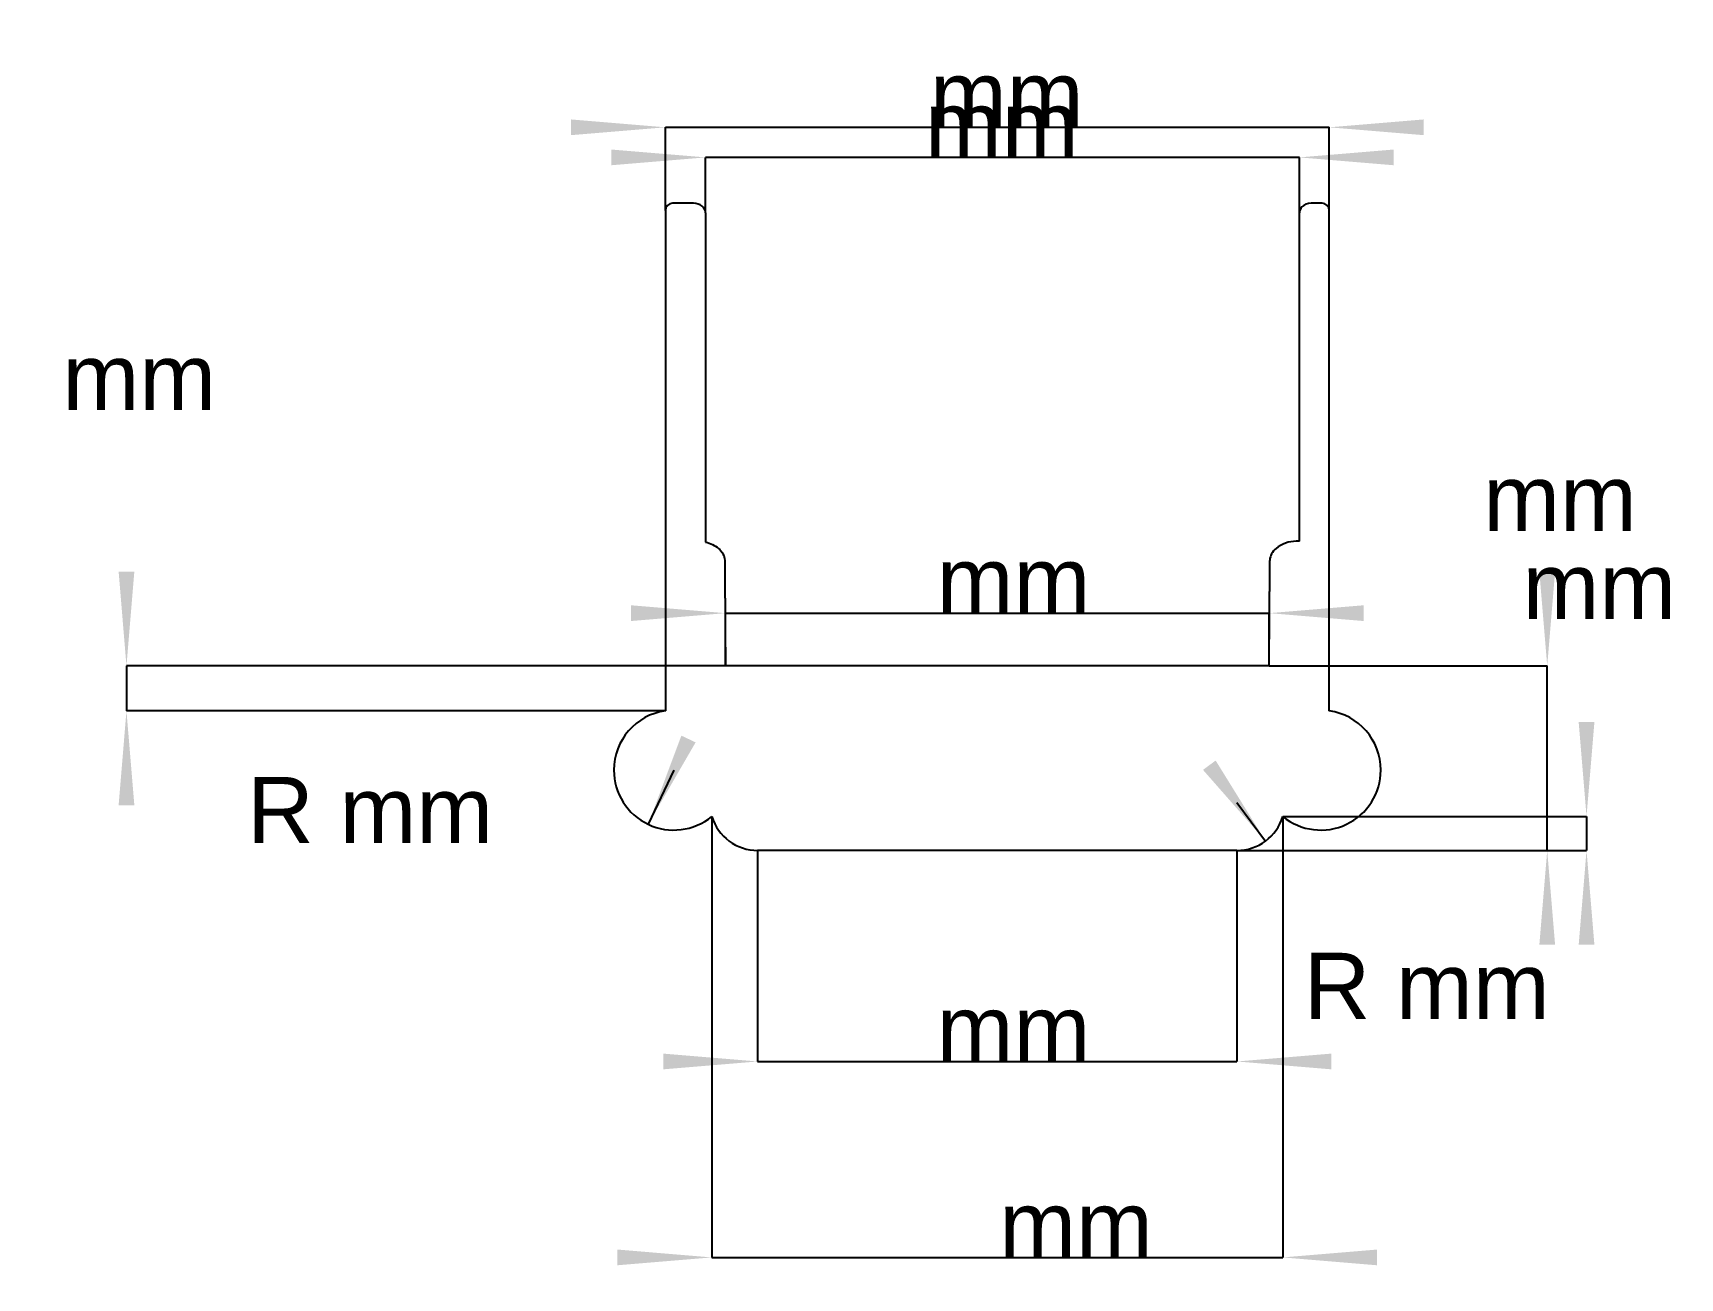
# Model space of a CAD drawing. Extents: x 97.4 to 184.7, y 65.2 to 131.2.
import ezdxf
from ezdxf.enums import TextEntityAlignment as Align

# ---------------------------------------------------------------- set-up
doc = ezdxf.new("R2010")
doc.units = 0
doc.layers.get('0').update_dxf_attribs({"linetype": 'CONTINUOUS'})
for name, color, linetype in [('Dimension', 7, 'CONTINUOUS'), ('Dimension001', 7, 'CONTINUOUS'), ('Dimension002', 7, 'CONTINUOUS'), ('Dimension003', 7, 'CONTINUOUS'), ('Dimension004', 7, 'CONTINUOUS'), ('Dimension005', 7, 'CONTINUOUS'), ('Dimension006', 7, 'CONTINUOUS'), ('Dimension007', 7, 'CONTINUOUS'), ('Dimension008', 7, 'CONTINUOUS'), ('Dimension009', 7, 'CONTINUOUS'), ('View', 7, 'CONTINUOUS')]:
    doc.layers.add(name, color=color, linetype=linetype)
doc.styles.get("Standard").update_dxf_attribs({"font": 'arial.ttf'})
doc.dimstyles.get("Standard").update_dxf_attribs({"dimscale": 0, "dimtxt": 2.5, "dimasz": 2.5, "dimexe": 1.25, "dimexo": 0.625, "dimtad": 1, "dimtxsty": 'STANDARD', "dimcen": 2.5, "dimazin": 3, "dimtfac": 1, "dimtmove": 0, "dimatfit": 3})

# ---------------------------------------------------------------- blocks, each defined once
blk = doc.blocks.new('*Dimension')
at = {"color": 0}
for points in [[(130.8, 76.2571), (130.8, 77.0905), (135.8, 76.6738)], [(166.2, 76.2571), (166.2, 77.0905), (161.2, 76.6738)]]:
    blk.add_solid(points, dxfattribs=at)
at = {"layer": 'Dimension'}
for p, q in [((135.8, 87.855), (135.8, 76.6738)), ((161.2, 87.855), (161.2, 76.6738)), ((135.8, 76.6738), (161.2, 76.6738))]:
    blk.add_line(p, q, dxfattribs=at)
blk.add_text(' mm', height=3.5, dxfattribs=at).set_placement((148.679, 76.6738), align=Align.CENTER)
blk = doc.blocks.new('*Dimension001')
at = {"color": 0}
blk.add_solid([(160.07, 92.6195), (159.401, 92.1234), (162.712, 88.3543)], dxfattribs=at)
at = {"layer": 'Dimension001'}
blk.add_line((161.2, 90.395), (162.712, 88.3543), dxfattribs=at)
blk.add_text('R mm', height=3.5, dxfattribs=at).set_placement((171.254, 78.9314), align=Align.CENTER)
blk = doc.blocks.new('*Dimension002')
at = {"color": 0}
blk.add_solid([(132.512, 93.5813), (131.758, 93.9375), (129.998, 89.2391)], dxfattribs=at)
at = {"layer": 'Dimension002'}
blk.add_line((131.355, 92.1095), (129.998, 89.2391), dxfattribs=at)
blk.add_text('R mm', height=3.5, dxfattribs=at).set_placement((115.265, 88.248), align=Align.CENTER)
blk = doc.blocks.new('*Dimension003')
at = {"color": 0}
for points in [[(129.094, 100.844), (129.094, 100.011), (134.094, 100.428)], [(167.906, 100.844), (167.906, 100.011), (162.906, 100.428)]]:
    blk.add_solid(points, dxfattribs=at)
at = {"layer": 'Dimension003'}
for p, q in [((134.094, 97.634), (134.094, 100.428)), ((134.094, 100.428), (162.906, 100.428)), ((162.906, 97.634), (162.906, 100.428))]:
    blk.add_line(p, q, dxfattribs=at)
blk.add_text(' mm', height=3.5, dxfattribs=at).set_placement((148.679, 100.428), align=Align.CENTER)
blk = doc.blocks.new('*Dimension004')
at = {"color": 0}
for points in [[(128.042, 124.993), (128.042, 124.16), (133.042, 124.577)], [(169.506, 124.993), (169.506, 124.16), (164.506, 124.577)]]:
    blk.add_solid(points, dxfattribs=at)
at = {"layer": 'Dimension004'}
for p, q in [((133.042, 121.637), (133.042, 124.577)), ((164.506, 124.577), (133.042, 124.577)), ((164.506, 121.637), (164.506, 124.577))]:
    blk.add_line(p, q, dxfattribs=at)
blk.add_text(' mm', height=3.5, dxfattribs=at).set_placement((148.057, 124.577), align=Align.CENTER)
blk = doc.blocks.new('*Dimension005')
at = {"color": 0}
for points in [[(178.059, 102.634), (177.225, 102.634), (177.642, 97.634)], [(178.059, 82.855), (177.225, 82.855), (177.642, 87.855)]]:
    blk.add_solid(points, dxfattribs=at)
at = {"layer": 'Dimension005'}
for p, q in [((162.906, 97.634), (177.642, 97.634)), ((177.642, 87.855), (177.642, 97.634)), ((161.2, 87.855), (177.642, 87.855))]:
    blk.add_line(p, q, dxfattribs=at)
blk.add_text(' mm', height=3.5, dxfattribs=at).set_placement((177.642, 104.785), align=Align.CENTER)
blk = doc.blocks.new('*Dimension006')
at = {"color": 0}
for points in [[(128.37, 65.8747), (128.37, 66.7081), (133.37, 66.2914)], [(168.63, 65.8747), (168.63, 66.7081), (163.63, 66.2914)]]:
    blk.add_solid(points, dxfattribs=at)
at = {"layer": 'Dimension006'}
for p, q in [((133.37, 89.6558), (133.37, 66.2914)), ((163.63, 89.6558), (163.63, 66.2914)), ((133.37, 66.2914), (163.63, 66.2914))]:
    blk.add_line(p, q, dxfattribs=at)
blk.add_text(' mm', height=3.5, dxfattribs=at).set_placement((151.994, 66.2914), align=Align.CENTER)
blk = doc.blocks.new('*Dimension007')
at = {"color": 0}
for points in [[(125.911, 126.587), (125.911, 125.754), (130.911, 126.17)], [(171.09, 126.587), (171.09, 125.754), (166.09, 126.17)]]:
    blk.add_solid(points, dxfattribs=at)
at = {"layer": 'Dimension007'}
for p, q in [((130.911, 121.764), (130.911, 126.17)), ((130.911, 126.17), (166.09, 126.17)), ((166.09, 121.764), (166.09, 126.17))]:
    blk.add_line(p, q, dxfattribs=at)
blk.add_text(' mm', height=3.5, dxfattribs=at).set_placement((148.321, 126.17), align=Align.CENTER)
blk = doc.blocks.new('*Dimension008')
at = {"color": 0}
for points in [[(180.142, 94.6558), (179.309, 94.6558), (179.725, 89.6558)], [(180.142, 82.855), (179.309, 82.855), (179.725, 87.855)]]:
    blk.add_solid(points, dxfattribs=at)
at = {"layer": 'Dimension008'}
for p, q in [((163.63, 89.6558), (179.725, 89.6558)), ((179.725, 89.6558), (179.725, 87.855)), ((161.2, 87.855), (179.725, 87.855))]:
    blk.add_line(p, q, dxfattribs=at)
blk.add_text(' mm', height=3.5, dxfattribs=at).set_placement((179.725, 100.118), align=Align.CENTER)
blk = doc.blocks.new('*Dimension009')
at = {"color": 0}
for points in [[(101.935, 102.634), (102.768, 102.634), (102.351, 97.634)], [(101.935, 90.2532), (102.768, 90.2532), (102.351, 95.2532)]]:
    blk.add_solid(points, dxfattribs=at)
at = {"layer": 'Dimension009'}
for p, q in [((134.094, 97.634), (102.351, 97.634)), ((102.351, 97.634), (102.351, 95.2532)), ((130.911, 95.2532), (102.351, 95.2532))]:
    blk.add_line(p, q, dxfattribs=at)
blk.add_text(' mm', height=3.5, dxfattribs=at).set_placement((102.351, 111.197), align=Align.CENTER)

msp = doc.modelspace()

# ---------------------------------------------------------------- linework, layer by layer
at = {"layer": 'View'}
for p, q in [((130.911, 121.764), (130.911, 95.2532)), ((132.404, 122.145), (131.292, 122.145)), ((133.042, 121.637), (133.042, 104.193)), ((164.506, 104.238), (164.506, 121.637)), ((165.709, 122.145), (165.13, 122.145)), ((166.09, 95.2532), (166.09, 121.764)), ((164.506, 104.238), (164.343, 104.238)), ((162.906, 97.634), (134.094, 97.634)), ((161.2, 87.855), (135.8, 87.855))]:
    msp.add_line(p, q, dxfattribs=at)
for centre, radius, start, end in [((131.292, 121.764), 0.381, 90, 180), ((165.709, 121.764), 0.381, 0, 90), ((131.355, 92.1095), 3.175, 98.0478, 180), ((165.645, 92.1095), 3.175, 0, 81.9522), ((131.355, 92.1095), 3.175, 180, -50.6077), ((165.645, 92.1095), 3.175, -129.392, 0), ((135.8, 90.395), 2.54, -163.081, -90), ((161.2, 90.395), 2.54, -90, -16.9192)]:
    msp.add_arc(centre, radius, start, end, dxfattribs=at)
msp.add_ellipse((132.404, 121.637), major_axis=(0.6373, 0), ratio=0.797057, start_param=0, end_param=-4.71239, dxfattribs=at)
for points, knots in [([(165.13, 122.145), (164.946, 122.146), (164.761, 122.074), (164.641, 121.95), (164.556, 121.863), (164.506, 121.751), (164.506, 121.637)], [0, 0, 0, 0, 0.584393, 0.584393, 0.584393, 1, 1, 1, 1]), ([(133.042, 104.193), (133.292, 104.135), (133.531, 104.022), (133.721, 103.859), (133.916, 103.694), (134.056, 103.467), (134.056, 103.226)], [0.198986, 0.198986, 0.198986, 0.198986, 0.594046, 0.594046, 0.594046, 1, 1, 1, 1]), ([(164.343, 104.238), (163.959, 104.238), (163.566, 104.103), (163.279, 103.859), (163.084, 103.694), (162.944, 103.467), (162.944, 103.226)], [0, 0, 0, 0, 0.594046, 0.594046, 0.594046, 1, 1, 1, 1])]:
    msp.add_open_spline(points, degree=3, knots=knots, dxfattribs=at)
for points in [[(134.056, 103.226), (134.075, 100.412), (134.094, 97.634)], [(162.906, 97.634), (162.925, 100.412), (162.944, 103.226)]]:
    msp.add_open_spline(points, degree=2, dxfattribs=at)

# ---------------------------------------------------------------- dimensions: what is measured, and where the dimension line sits
at = {"layer": 'Dimension'}
dim = msp.add_linear_dim(base=(148.679, 76.6738), p1=(135.8, 87.855), p2=(161.2, 87.855), text=' mm', dimstyle='STANDARD', dxfattribs=at)
dim.commit()
dim.dimension.update_dxf_attribs({"geometry": '*Dimension', "text_midpoint": (148.679, 81.6738)})
at = {"layer": 'Dimension001'}
dim = msp.add_radius_dim(center=(161.2, 90.395), mpoint=(162.712, 88.3543), text='R mm', dimstyle='STANDARD', dxfattribs=at)
dim.commit()
dim.dimension.update_dxf_attribs({"geometry": '*Dimension001', "text_midpoint": (171.254, 78.9314)})
at = {"layer": 'Dimension002'}
dim = msp.add_radius_dim(center=(131.355, 92.1095), mpoint=(129.998, 89.2391), text='R mm', dimstyle='STANDARD', dxfattribs=at)
dim.commit()
dim.dimension.update_dxf_attribs({"geometry": '*Dimension002', "text_midpoint": (115.265, 88.248)})
at = {"layer": 'Dimension003'}
dim = msp.add_linear_dim(base=(148.679, 100.428), p1=(134.094, 97.634), p2=(162.906, 97.634), text=' mm', dimstyle='STANDARD', dxfattribs=at)
dim.commit()
dim.dimension.update_dxf_attribs({"geometry": '*Dimension003', "text_midpoint": (148.679, 105.428)})
at = {"layer": 'Dimension004'}
dim = msp.add_linear_dim(base=(148.057, 124.577), p1=(164.506, 121.637), p2=(133.042, 121.637), text=' mm', dimstyle='STANDARD', dxfattribs=at)
dim.commit()
dim.dimension.update_dxf_attribs({"geometry": '*Dimension004', "text_midpoint": (148.057, 119.577)})
at = {"layer": 'Dimension005'}
dim = msp.add_linear_dim(base=(177.642, 104.785), p1=(161.2, 87.855), p2=(162.906, 97.634), angle=90, text=' mm', dimstyle='STANDARD', dxfattribs=at)
dim.commit()
dim.dimension.update_dxf_attribs({"geometry": '*Dimension005', "text_midpoint": (182.568, 105.644)})
at = {"layer": 'Dimension006'}
dim = msp.add_linear_dim(base=(151.994, 66.2914), p1=(133.37, 89.6558), p2=(163.63, 89.6558), text=' mm', dimstyle='STANDARD', dxfattribs=at)
dim.commit()
dim.dimension.update_dxf_attribs({"geometry": '*Dimension006', "text_midpoint": (151.994, 71.2914)})
at = {"layer": 'Dimension007'}
dim = msp.add_linear_dim(base=(148.321, 126.17), p1=(130.911, 121.764), p2=(166.09, 121.764), text=' mm', dimstyle='STANDARD', dxfattribs=at)
dim.commit()
dim.dimension.update_dxf_attribs({"geometry": '*Dimension007', "text_midpoint": (148.321, 131.17)})
at = {"layer": 'Dimension008'}
dim = msp.add_linear_dim(base=(179.725, 100.118), p1=(163.63, 89.6558), p2=(161.2, 87.855), angle=90, text=' mm', dimstyle='STANDARD', dxfattribs=at)
dim.commit()
dim.dimension.update_dxf_attribs({"geometry": '*Dimension008', "text_midpoint": (176.748, 96.1012)})
at = {"layer": 'Dimension009'}
dim = msp.add_linear_dim(base=(102.351, 111.197), p1=(134.094, 97.634), p2=(130.911, 95.2532), angle=90, text=' mm', dimstyle='STANDARD', dxfattribs=at)
dim.commit()
dim.dimension.update_dxf_attribs({"geometry": '*Dimension009', "text_midpoint": (99.3564, 107.194)})

doc.saveas('drawing.dxf')
